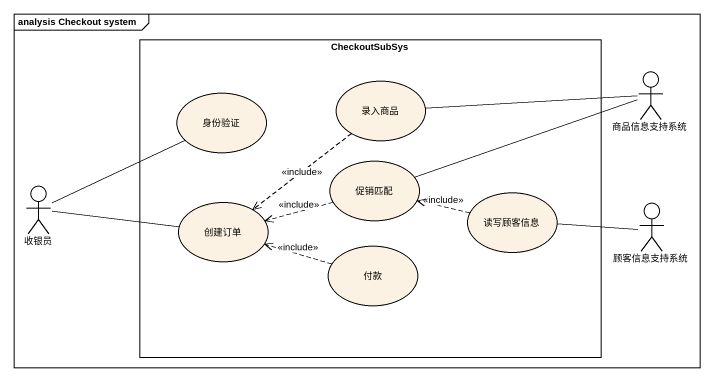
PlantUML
@startuml
mainframe analysis Checkout system
rectangle CheckoutSubSys {
  usecase 录入商品
  usecase 身份验证
  usecase 促销匹配
  usecase 创建订单
  usecase 读写顾客信息
  usecase 付款
}
actor 商品信息支持系统
actor 收银员
actor 顾客信息支持系统
录入商品 ..> 创建订单 : <<include>>
商品信息支持系统 -left- 录入商品
促销匹配 -right- 商品信息支持系统
促销匹配 .left.> 创建订单 : <<include>>
收银员 -right- 身份验证
收银员 -right- 创建订单
读写顾客信息 .left.> 促销匹配 : <<include>>
读写顾客信息 -right- 顾客信息支持系统
付款 .left.> 创建订单 : <<include>>
@enduml
